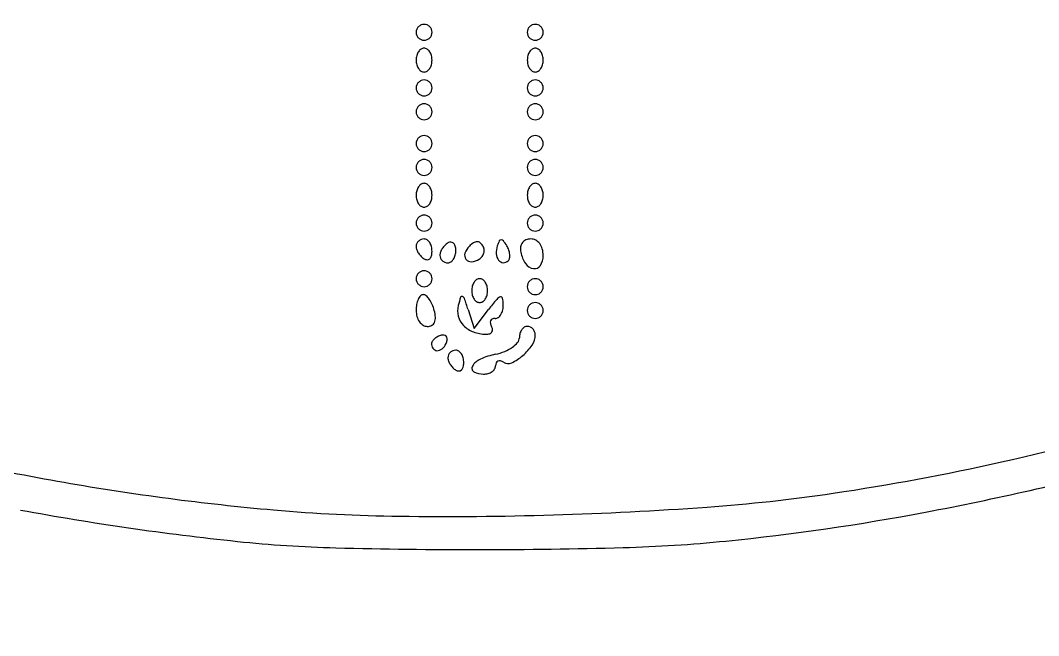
# Model space of a CAD drawing. Header units: metres. Extents: x -22 to 82, y -7 to 32.
# Drawn here: x 10.1948 to 10.4659, y 27.2365 to 27.4002 of the extents above; entities that cross this region are included whole.
import ezdxf

# ---------------------------------------------------------------- set-up
doc = ezdxf.new("R2010")
doc.units = ezdxf.units.M
doc.header["$LTSCALE"] = 2
doc.header["$MEASUREMENT"] = 0
doc.layers.add('ZSILUETAEDIFICIO', color=253, linetype='CONTINUOUS')
doc.layers.add('ZVEREDA', color=253, linetype='CONTINUOUS')

msp = doc.modelspace()

# ---------------------------------------------------------------- hatches: boundary and pattern name
at = {"layer": 'ZVEREDA'}
h = msp.add_hatch(dxfattribs=at)
h.set_pattern_fill('AR-SAND', color=256, scale=0.08)
h.set_pattern_definition([(37.50000000000001, (100.3217642182751, 117.4581959786875), (-0.0050394686487687, 0.1541459015210527), [0, -0.1216, 0, -0.136, 0, -0.13]), (7.499999999999999, (100.3217642182751, 117.4581959786875), (0.1415821364214182, 0.2257716852183792), [0, -0.0656, 0, -0.1096, 0, -0.042]), (327.5, (100.2233642182753, 117.4581959786875), (0.2491313489401196, 0.0004527242829572), [0, -0.04, 0, -0.144, 0, -0.188]), (317.5, (100.2233642182753, 117.4581959786875), (0.2404901283657835, 0.0702140451947399), [0, -0.02, 0, -0.0944, 0, -0.108])])
h.paths.add_polyline_path([(31.4583351261974, 30.10001185127862), (-5.580466054143699, 30.14202237673669), (-5.496152509190097, 24.7095630808688), (0.5053741138006274, 24.71459050236479), (0.5053741138006274, 23.02514520136083), (2.905374113800207, 23.02514520136083), (2.905811148500817, 24.71459050236479), (7.70575982083821, 24.71459050236479), (7.70575982083821, 23.02524487001511), (10.1053227861378, 23.02524487001511), (10.1057598208379, 24.71459050236479), (12.50561829493628, 24.71459050236479), (14.90575982083172, 24.71459050236479), (14.90575982083172, 23.02514520136083), (17.30547676903481, 23.02514520136083), (17.30591380373539, 24.71459050236479), (22.10547676902863, 24.63459050236452), (22.10547676902863, 23.02461800278962), (24.5050398048495, 23.02461800278962), (24.5050398048495, 24.63406330379348), (31.4583221007949, 24.61459050236454), (29.30561829493013, 24.61459050236454), (29.30561829493013, 20.61092766967829), (30.50572014345363, 20.61326742045304), (30.50572014345363, 24.61459050236454), (31.4583221007949, 24.61459050236454)])
h.paths.add_polyline_path([(3.274978631708791, 29.84745587849517), (21.85115500656482, 29.84745587849517), (21.85115500656482, 26.26298918530352), (3.274978631708791, 26.26298918530352)], flags=16)
edge = h.paths.add_edge_path(flags=0)
edge.add_line((4.190763625501631, 28.45334721717251), (4.191796270515823, 28.45334721717251))
edge.add_arc((4.030850849770815, 28.47872758158093), 0.1629343160792154, 351.0385129392877, 357.3660182868147)
edge.add_arc((4.112611057247875, 28.47496619707363), 0.0810876329450389, 344.53720768220717, 357.3660765305271, ccw=False)
edge = h.paths.add_edge_path(flags=0)
edge.add_arc((4.129473601766023, 28.48361260777853), 0.0424070857397566, 8.446156974039805, 17.04280200703507)
edge.add_arc((4.048520085864993, 28.46875624364435), 0.1245244297232045, 3.3254775150875844, 12.657113459455672, ccw=False)
edge.add_arc((4.009668740244905, 28.46649875537224), 0.1634413066505545, 3.325477516473139, 5.867953198212037)
edge.add_arc((4.024461425057098, 28.46801930679646), 0.148570677863494, 5.867861931155238, 8.446156969658695)
edge = h.paths.add_edge_path(flags=0)
edge.add_arc((4.187625943115307, 27.71049756740979), 0.005506773619038, 0, 44.649192788606285, ccw=False)
edge.add_line((4.193132716734738, 27.71049756740979), (4.193170576032799, 27.71059180186387))
edge.add_arc((4.083131412969806, 27.72142825678299), 0.110571452748189, 354.3757511834748, 357.7808422671732)
edge.add_arc((4.083495542828814, 27.72707965905653), 0.1105714527485412, 354.8460124112327, 363.6003750095574)
edge.add_arc((4.265141154600997, 27.71569919341579), 0.0736096129205384, 165.585485692761, 181.0365879312016)
edge = h.paths.add_edge_path(flags=0)
edge.add_ellipse((4.155844521799992, 27.55226263330349), major_axis=(-0.004886144824328529, 0.5517489951021792), ratio=0.0764573230342362, start_angle=264.41174822548277, end_angle=281.9145976805995, ccw=False)
edge.add_arc((-177.0033036909715, 27.24610176780652), 181.2017851309283, -3.410605131648481e-12, 0.07993633669821065, ccw=False)
edge.add_line((4.198481439956822, 27.24610176779618), (4.210484766247419, 27.6590139235833))
edge.add_ellipse((4.18687514976483, 27.77778923014426), major_axis=(0.01575538398604225, -0.1077800230216994), ratio=0.5161088083865675, start_angle=337.05526251174393, end_angle=345.80434126128097, ccw=False)
edge = h.paths.add_edge_path(flags=0)
edge.add_arc((387.0379938681306, 26.57348742740584), 383.1770730560518, 179.7962796488156, 179.8227156500893, ccw=False)
edge.add_arc((63.47661150482531, 27.72394417231078), 59.61364541384286, 179.6242268241421, 179.7962796450261, ccw=False)
edge.add_arc((107.9126775625507, 27.43250698258277), 104.0506671673548, 179.4892207827528, 179.6242268252662, ccw=False)
edge.add_arc((4.908773407262004, 28.32581589378475), 1.043191389333353, 173.5744382351789, 178.1175676432889, ccw=False)
edge.add_arc((3.941956756071903, 28.43638332363668), 0.0700943375474026, 136.9440126095541, 174.9430767679891, ccw=False)
edge.add_arc((3.939591411760631, 28.44492007257332), 0.0627084935053294, 98.57263522089539, 141.1716653543758, ccw=False)
edge.add_arc((3.971787529488921, 28.27408536092594), 0.2365196678389941, 91.78341864015289, 100.1162303726033, ccw=False)
edge.add_arc((4.161354391850892, 22.18584956753244), 6.327705978506592, 91.01273401402932, 91.78341864030182, ccw=False)
edge.add_line((4.049514576590127, 28.51256710557305), (4.169165289891879, 28.51468221717266))
edge.add_line((4.169165289891879, 28.51468221717232), (4.179750299263304, 28.53043944484654))
edge.add_arc((4.190827730734469, 28.52494372944767), 0.0123657743692955, 51.76101418273163, 153.6131534045893, ccw=False)
edge.add_line((4.198481439891822, 28.53465625290397), (4.198481439891822, 28.53636044799151))
edge.add_arc((4.193339192636984, 28.51586697619842), 0.0211287740527576, 75.9140893002533, 183.0668013861589)
edge.add_line((4.172240678425823, 28.51473658199643), (4.049514576590127, 28.51256710557305))
edge.add_arc((4.161354391844498, 22.18584956753244), 6.327705978506354, 91.01273401397248, 91.78341864024476)
edge.add_arc((3.971787529489319, 28.27408536092594), 0.2365196678390667, 91.78341864027549, 100.1162378328985)
edge.add_arc((3.941258338745911, 28.44519436956017), 0.0627084935053418, 100.1162378329312, 120.5228893311077)
edge.add_arc((3.942263761789718, 28.43729516592452), 0.0700943375474093, 117.9506432260986, 158.4595108276586)
edge.add_arc((4.001405707587139, 28.41591235581501), 0.1329691207264811, 159.2459526752788, 175.8968395766796)
edge.add_arc((4.909294928725814, 28.35078371074917), 1.04319138933335, 175.8968395763732, 179.4892207827571)
edge.add_arc((107.9126775622392, 27.43250698108915), 104.0506671670563, 179.4892207819287, 179.6242268244366)
edge.add_arc((63.47661150489225, 27.72394417644966), 59.6136454138861, 179.6242268281098, 179.7962796489794)
edge.add_arc((387.0379938451551, 26.57348740949783), 383.1770730331307, 179.7962796461218, 179.8227156473993)
edge.add_line((3.862755088178147, 27.75911035599103), (3.884622839891307, 27.72070371717251))
edge.add_arc((3.929255688633731, 27.74845655913333), 0.0525576961415898, 211.8734753522308, 222.0820973833024)
edge.add_arc((3.940104661909288, 27.75825274944765), 0.0671749997825091, 222.0818102784924, 230.2563674642507)
edge.add_arc((3.958449832274908, 27.78343227505326), 0.0982851158739191, 231.4181484407944, 254.9741783521728)
edge.add_arc((3.959368323424485, 27.7758030788865), 0.0911999037654329, 253.1739702547738, 268.217256623099)
edge.add_arc((3.968627737210397, 41.24924821526616), 13.56460629090511, 269.9489048779313, 270.3532500274084)
edge.add_arc((4.049525169780992, 16.95504494612499), 10.72985513343538, 89.5075836061958, 89.98540653837108, ccw=False)
edge.add_arc((4.130247462298712, 27.54011210430104), 0.1448483138350315, 64.17034698782749, 85.44946313993978, ccw=False)
edge.add_arc((4.191746138397974, 27.66642980881176), 0.0043674083606586, 1.4282544963651844, 68.34992075025048, ccw=False)
edge.add_arc((4.197384248272812, 27.67701561994579), 0.0105538936861254, 212.0429010611537, 263.0773218994982, ccw=False)
edge.add_arc((4.200612712082403, 27.70999352945552), 0.0404527841329601, 231.8085000024286, 252.4850053579366, ccw=False)
edge.add_arc((4.161788889977004, 27.66257060467501), 0.0208577567284913, 48.53142696656482, 82.63062587060486)
edge.add_arc((4.11933816690663, 27.13308106570912), 0.5520225538390414, 85.31102351279071, 89.99478211468639)
edge.add_arc((4.118411279294634, 16.9552485283175), 10.72985513343608, 89.99478211606726, 90.35325002811415)
edge.add_arc((4.073781246147718, 41.2494889468843), 13.56460629090747, 269.50474175352076, 269.9090879921701, ccw=False)
edge.add_arc((3.956613111675125, 27.77658927219733), 0.0911999037654514, 239.2648217281377, 269.94890487625094, ccw=False)
edge.add_arc((3.940104661909288, 27.75825274944765), 0.0671749997825307, 215.766892496466, 243.3781184107606, ccw=False)
edge.add_line((3.885598753388649, 27.71898970661965), (3.862755088177721, 27.75911035598011))
edge = h.paths.add_edge_path(flags=0)
edge.add_arc((3.982208672812931, 27.77710128656037), 0.0039699795081061, 57.093542815945284, 128.0095147918335, ccw=False)
edge.add_arc((3.983777369758798, 27.77691396217733), 0.0035691351575788, -36.39606693346491, 80.51639118771561, ccw=False)
edge.add_arc((3.985008823383225, 27.77555727172944), 0.0018093348073117, 293.7971605359992, 335.12409378026587, ccw=False)
edge.add_arc((3.984854518882713, 27.77590723729099), 0.002191808038586, 257.1681723130867, 293.7964911424778, ccw=False)
edge.add_arc((3.98554989726631, 27.77896024180501), 0.0053230039216045, 238.282669802615, 257.1684968903267, ccw=False)
edge.add_arc((3.980302814458611, 27.77683864407101), 0.0034331700992157, 99.02971341141892, 315.4979837284754, ccw=False)
edge = h.paths.add_edge_path(flags=0)
edge.add_arc((4.003867887505493, 27.77651366478631), 0.0041965817445002, 179.5419055987072, 270.4580944011244)
edge.add_arc((4.003949051078308, 27.77651352882827), 0.0041965817444636, 269.3499522369119, 383.1232100615633)
edge.add_arc((4.003864094692489, 27.77672872215237), 0.0041965817444639, 19.96411019100292, 182.4788541983977)
edge = h.paths.add_edge_path(flags=0)
edge.add_arc((3.979353550216473, 28.42993420992462), 0.0009651872828333, 125.0907544769644, 237.6009057839097)
edge.add_arc((3.995965221876986, 28.40704187017155), 0.0279429480104366, 127.8062335931203, 268.779035296377)
edge.add_line((3.995369806797299, 28.37910526650563), (4.002718144077988, 28.38645734180113))
edge.add_arc((4.10007393273122, 28.38764962442366), 0.0973630891154655, 166.3647067637932, 180.7016464897838, ccw=False)
edge.add_arc((3.991574634341134, 28.42003595056144), 0.0167827455633406, 325.7976337708378, 488.477492724186)
edge.add_arc((3.995342312636922, 28.45231582363164), 0.0238394652163404, 233.4109544616884, 272.5958997522416)
edge.add_arc((3.987035091752404, 28.42505208948006), 0.0100004255996245, 20.17316381762081, 145.4473270086913)

# ---------------------------------------------------------------- linework, layer by layer
at = {"layer": 'ZSILUETAEDIFICIO'}
for p, q in [((10.31399955410942, 27.32325159125412), (10.31559817910943, 27.31822411625404)), ((10.31559817910943, 27.31822411625404), (10.31946420410961, 27.32325159125412))]:
    msp.add_line(p, q, dxfattribs=at)
for centre, radius, start, end in [((10.30225756998172, 27.39701654309903), 0.0020982908723822, 157.3753071537919, 179.9993677297945), ((10.30225756998172, 27.39701658940919), 0.0020982908723577, 180.0006322702055, 202.6246928462081), ((10.30228622961772, 27.39700465718499), 0.002129317422616, 135.0007884557555, 157.3767585279062), ((10.30228618817841, 27.39700461574563), 0.0021293174226753, 112.6232414641004, 134.9992115355853), ((10.302274302265, 27.39703327538115), 0.0020982908731622, 90.0006322764197, 112.6246928505159), ((10.30227425595439, 27.39703327538228), 0.0020982908719275, 67.37530714900383, 89.9993677235803), ((10.30226237004064, 27.39700461574563), 0.0021293174227384, 45.0007884644147, 67.37675853589961), ((10.30226232860082, 27.39700465718499), 0.0021293174229968, 22.62324146737595, 44.9992115355853), ((10.30229098823722, 27.39701654309903), 0.0020982908723577, 0.0006322702055423879, 22.62469284620816), ((10.30229098823722, 27.39701658940919), 0.0020982908723822, 337.3753071537919, 359.9993677297945), ((10.3318675699818, 27.39701654309903), 0.0020982908723822, 157.3753071537919, 179.9993677297945), ((10.3318675699818, 27.39701658940919), 0.0020982908723577, 180.0006322702055, 202.6246928462081), ((10.33189622961822, 27.39700465718499), 0.0021293174230358, 135.0007884644147, 157.3767585326241), ((10.33189618817849, 27.39700461574563), 0.0021293174226753, 112.6232414641004, 134.9992115355853), ((10.33188430226463, 27.39703327538228), 0.0020982908719379, 90.0006322764197, 112.6246928509962), ((10.33188425595398, 27.39703327538115), 0.0020982908730643, 67.3753071494841, 89.9993677235803), ((10.33187237004063, 27.39700461574563), 0.0021293174227384, 45.0007884644147, 67.37675853589961), ((10.33187232860129, 27.39700465718499), 0.0021293174226753, 22.6232414720938, 44.99921154424447), ((10.33190098823729, 27.39701654309903), 0.0020982908723577, 0.0006322702055423879, 22.62469284620816), ((10.33190098823729, 27.39701658940919), 0.0020982908723822, 337.3753071537919, 359.9993677297945), ((10.30228622961772, 27.39702847532328), 0.0021293174226753, 202.6232414720938, 224.9992115442445), ((10.30228618817841, 27.39702851676253), 0.0021293174227384, 225.0007884644147, 247.3767585358996), ((10.302274302265, 27.39699985712701), 0.0020982908730643, 247.3753071494841, 269.9993677235803), ((10.30227425595439, 27.39699985712582), 0.0020982908719379, 270.0006322764197, 292.6246928509962), ((10.30226237004064, 27.39702851676253), 0.0021293174226753, 292.6232414641004, 314.9992115355853), ((10.30226232860082, 27.39702847532328), 0.0021293174230358, 315.0007884644147, 337.3767585326241), ((10.33189622961822, 27.39702847532328), 0.0021293174229968, 202.6232414673759, 224.9992115355853), ((10.33189618817849, 27.39702851676253), 0.0021293174227384, 225.0007884644147, 247.3767585358996), ((10.33188430226463, 27.39699985712582), 0.0020982908719275, 247.3753071490038, 269.9993677235803), ((10.33188425595398, 27.39699985712701), 0.0020982908731622, 270.0006322764197, 292.6246928505159), ((10.33187237004063, 27.39702851676253), 0.0021293174226753, 292.6232414641004, 314.9992115355853), ((10.33187232860129, 27.39702847532328), 0.002129317422616, 315.0007884557555, 337.3767585279062), ((10.30364487850713, 27.38994510876648), 0.0034424800038306, 146.3101694326232, 165.1579817312692), ((10.30284510367372, 27.39047829282282), 0.0024812698175178, 123.7188989490544, 146.3102772525028), ((10.30227427275463, 27.39133357134693), 0.001452994907125, 89.99974940031663, 123.7181324603626), ((10.30227428546439, 27.39133357134767), 0.001452994906472, 56.28186752470094, 90.00025058175747), ((10.30170345454533, 27.39047829282282), 0.002481269817506, 33.68972274749721, 56.28110105094554), ((10.30090367971181, 27.38994510876648), 0.0034424800037987, 14.84201826873084, 33.68983056737586), ((10.33325487850723, 27.38994510876648), 0.0034424800038306, 146.3101694326232, 165.1579817312692), ((10.33245510367371, 27.39047829282282), 0.0024812698175178, 123.7188989490544, 146.3102772525028), ((10.33188427275471, 27.39133357134767), 0.0014529949065576, 89.99974941824253, 123.7181324752991), ((10.33188428546441, 27.39133357134693), 0.0014529949071541, 56.28186753963742, 90.0002505996834), ((10.33131345454532, 27.39047829282282), 0.002481269817506, 33.68972274749721, 56.28110105094554), ((10.33051367971191, 27.38994510876648), 0.0034424800037987, 14.84201826873084, 33.68983056737586), ((10.30489398361649, 27.38961407917128), 0.0047347045069904, 165.1577289176963, 180.0001563128671), ((10.30489398361649, 27.38961405333703), 0.0047347045070216, 179.9998436871329, 194.8422710823037), ((10.29965457460301, 27.38961407917128), 0.004734704506582, 359.9998436871329, 14.84227108370867), ((10.29965457460301, 27.38961405333703), 0.0047347045065356, 345.1577289162811, 0.0001563128671501466), ((10.334503983616, 27.38961407917128), 0.0047347045065356, 165.1577289162811, 180.0001563128671), ((10.334503983616, 27.38961405333703), 0.004734704506582, 179.9998436871329, 194.8422710837189), ((10.32926457460263, 27.38961407917128), 0.0047347045070216, 359.9998436871329, 14.84227108230368), ((10.32926457460263, 27.38961405333703), 0.0047347045069904, 345.1577289176963, 0.0001563128671501466), ((10.30364487850761, 27.38928302374177), 0.0034424800041771, 194.8420182631381, 213.6898305631836), ((10.30284510367284, 27.38874983968537), 0.002481269816812, 213.6897227591461, 236.2811010655135), ((10.30227427275463, 27.38789456116143), 0.0014529949073815, 236.2818675396374, 270.0002505996833), ((10.30227428546439, 27.38789456116075), 0.0014529949065576, 269.9997494182425, 303.7181324752991), ((10.30170345454621, 27.38874983968537), 0.002481269816761, 303.7188989344865, 326.3102772408538), ((10.30090367971141, 27.38928302374177), 0.0034424800042119, 326.3101694368164, 345.1579817368619), ((10.3332548785076, 27.38928302374177), 0.0034424800041771, 194.8420182631381, 213.6898305631836), ((10.33245510367283, 27.38874983968537), 0.002481269816812, 213.6897227591461, 236.2811010655135), ((10.33188427275471, 27.38789456116075), 0.0014529949066994, 236.2818675247009, 270.0002505817574), ((10.33188428546441, 27.38789456116143), 0.001452994907125, 269.9997494003166, 303.7181324603626), ((10.33131345454632, 27.38874983968537), 0.002481269816761, 303.7188989344865, 326.3102772408538), ((10.33051367971143, 27.38928302374177), 0.0034424800042119, 326.3101694368164, 345.1579817368619), ((10.30228622961772, 27.38219965718497), 0.002129317422616, 135.0007884557555, 157.3767585279062), ((10.30228618817841, 27.38219961574566), 0.0021293174226753, 112.6232414641004, 134.9992115355853), ((10.302274302265, 27.38222827538112), 0.0020982908731622, 90.0006322764197, 112.6246928505159), ((10.30227425595439, 27.38222827538232), 0.0020982908719275, 67.37530714900383, 89.9993677235803), ((10.30226237004064, 27.38219961574566), 0.0021293174227384, 45.0007884644147, 67.37675853589961), ((10.30226232860082, 27.38219965718497), 0.0021293174229968, 22.62324146737595, 44.9992115355853), ((10.33189622961822, 27.38219965718497), 0.0021293174230358, 135.0007884644147, 157.3767585326241), ((10.33189618817849, 27.38219961574566), 0.0021293174226753, 112.6232414641004, 134.9992115355853), ((10.33188430226463, 27.38222827538232), 0.0020982908719379, 90.0006322764197, 112.6246928509962), ((10.33188425595398, 27.38222827538112), 0.0020982908730643, 67.3753071494841, 89.9993677235803), ((10.33187237004063, 27.38219961574566), 0.0021293174227384, 45.0007884644147, 67.37675853589961), ((10.33187232860129, 27.38219965718497), 0.0021293174226753, 22.6232414720938, 44.99921154424447), ((10.30225756998172, 27.38221154309878), 0.0020982908723822, 157.3753071480579, 179.9993677235803), ((10.30225756998132, 27.38221158940934), 0.0020982908719379, 180.0006322764197, 202.6246928509859), ((10.30228622961823, 27.38222347532349), 0.0021293174231576, 202.6232414673759, 224.9992115399241), ((10.3022861881779, 27.38222351676251), 0.0021293174223536, 225.0007884730647, 247.3767585448462), ((10.30226237004101, 27.38222351676251), 0.0021293174223537, 292.6232414551537, 314.9992115269354), ((10.30226232860039, 27.38222347532349), 0.0021293174234555, 315.000788468735, 337.3767585373201), ((10.30229098823722, 27.38221154309878), 0.0020982908724451, 0.0006322764196846798, 22.62469285194217), ((10.30229098823773, 27.38221158940934), 0.0020982908719275, 337.3753071490141, 359.9993677235803), ((10.3318675699818, 27.38221154309878), 0.0020982908723822, 157.3753071480579, 179.9993677235803), ((10.33186756998131, 27.38221158940934), 0.0020982908719379, 180.0006322764197, 202.6246928509859), ((10.33189622961874, 27.38222347532349), 0.0021293174234791, 202.6232414626799, 224.9992115312649), ((10.33189618817798, 27.38222351676251), 0.0021293174223536, 225.0007884730647, 247.3767585448462), ((10.33187237004111, 27.38222351676251), 0.0021293174223537, 292.6232414551537, 314.9992115269354), ((10.33187232860092, 27.38222347532349), 0.0021293174230358, 315.0007884600759, 337.3767585326241), ((10.33190098823729, 27.38221154309878), 0.0020982908724451, 0.0006322764196846798, 22.62469285194217), ((10.33190098823772, 27.38221158940934), 0.0020982908719275, 337.3753071490141, 359.9993677235803), ((10.30228618817841, 27.37585461574554), 0.0021293174226753, 112.6232414641004, 134.9992115355853), ((10.3022743022654, 27.38219485712727), 0.0020982908732917, 247.3753071380249, 269.999367711152), ((10.302274302265, 27.37588327538117), 0.0020982908731622, 90.0006322764197, 112.6246928505159), ((10.30227425595399, 27.38219485712602), 0.0020982908721129, 270.000632288848, 292.6246928624541), ((10.30227425595439, 27.37588327538231), 0.0020982908719275, 67.37530714900383, 89.9993677235803), ((10.30226237004064, 27.37585461574554), 0.0021293174227384, 45.0007884644147, 67.37675853589961), ((10.33189618817849, 27.37585461574554), 0.0021293174226753, 112.6232414641004, 134.9992115355853), ((10.33188430226502, 27.38219485712602), 0.0020982908721548, 247.3753071375459, 269.999367711152), ((10.33188430226463, 27.37588327538231), 0.0020982908719379, 90.0006322764197, 112.6246928509962), ((10.33188425595364, 27.38219485712727), 0.0020982908733372, 270.000632288848, 292.6246928619751), ((10.33188425595398, 27.37588327538117), 0.0020982908730643, 67.3753071494841, 89.9993677235803), ((10.33187237004063, 27.37585461574554), 0.0021293174227384, 45.0007884644147, 67.37675853589961), ((10.30225756998172, 27.37586654309899), 0.0020982908723822, 157.3753071537919, 179.9993677297945), ((10.30225756998132, 27.37586658940933), 0.0020982908719379, 180.0006322764197, 202.6246928509859), ((10.30228622961772, 27.37585465718496), 0.002129317422616, 135.0007884557555, 157.3767585279062), ((10.30228622961823, 27.37587847532319), 0.0021293174229968, 202.6232414617345, 224.9992115355853), ((10.30226232860082, 27.37585465718496), 0.0021293174229968, 22.62324146737595, 44.9992115355853), ((10.30226232860039, 27.37587847532319), 0.0021293174233681, 315.0007884730646, 337.3767585429724), ((10.30229098823722, 27.37586654309899), 0.0020982908723577, 0.0006322702055423879, 22.62469284620816), ((10.30229098823773, 27.37586658940933), 0.0020982908719275, 337.3753071490141, 359.9993677235803), ((10.3318675699818, 27.37586654309899), 0.0020982908723822, 157.3753071537919, 179.9993677297945), ((10.33186756998131, 27.37586658940933), 0.0020982908719379, 180.0006322764197, 202.6246928509859), ((10.33189622961822, 27.37585465718496), 0.0021293174230358, 135.0007884644147, 157.3767585326241), ((10.33189622961874, 27.37587847532319), 0.0021293174233184, 202.6232414570275, 224.9992115269354), ((10.33187232860129, 27.37585465718496), 0.0021293174226753, 22.6232414720938, 44.99921154424447), ((10.33187232860092, 27.37587847532319), 0.0021293174229483, 315.0007884644147, 337.3767585382655), ((10.33190098823729, 27.37586654309899), 0.0020982908723577, 0.0006322702055423879, 22.62469284620816), ((10.33190098823772, 27.37586658940933), 0.0020982908719275, 337.3753071490141, 359.9993677235803), ((10.3022861881779, 27.37587851676278), 0.0021293174225635, 225.000788477385, 247.3767585472173), ((10.3022743022654, 27.37584985712692), 0.0020982908730643, 247.3753071356481, 269.999367711152), ((10.30227425595399, 27.37584985712584), 0.002098290871903, 270.000632288848, 292.6246928648309), ((10.30226237004101, 27.37587851676278), 0.0021293174225145, 292.6232414527827, 314.999211522615), ((10.33189618817798, 27.37587851676278), 0.0021293174225635, 225.000788477385, 247.3767585472173), ((10.33188430226502, 27.37584985712584), 0.0020982908719275, 247.3753071351691, 269.999367711152), ((10.33188425595364, 27.37584985712692), 0.0020982908731273, 270.000632288848, 292.6246928643519), ((10.33187237004111, 27.37587851676278), 0.0021293174225145, 292.6232414527827, 314.999211522615), ((10.30225756998172, 27.36740654309898), 0.0020982908723822, 157.3753071537919, 179.9993677297945), ((10.30225756998132, 27.36740658940937), 0.0020982908719379, 180.0006322764197, 202.6246928509859), ((10.30228622961772, 27.36739465718483), 0.002129317422616, 135.0007884557555, 157.3767585279062), ((10.30228618817841, 27.36739461574552), 0.0021293174226753, 112.6232414641004, 134.9992115355853), ((10.302274302265, 27.36742327538116), 0.0020982908731622, 90.0006322764197, 112.6246928505159), ((10.30227425595439, 27.36742327538229), 0.0020982908719275, 67.37530714900383, 89.9993677235803), ((10.30226237004064, 27.36739461574552), 0.0021293174227384, 45.0007884644147, 67.37675853589961), ((10.30226232860082, 27.36739465718483), 0.0021293174229968, 22.62324146737595, 44.9992115355853), ((10.30229098823722, 27.36740654309898), 0.0020982908723577, 0.0006322702055423879, 22.62469284620816), ((10.30229098823773, 27.36740658940937), 0.0020982908719275, 337.3753071490141, 359.9993677235803), ((10.3318675699818, 27.36740654309898), 0.0020982908723822, 157.3753071537919, 179.9993677297945), ((10.33186756998131, 27.36740658940937), 0.0020982908719379, 180.0006322764197, 202.6246928509859), ((10.33189622961822, 27.36739465718483), 0.0021293174230358, 135.0007884644147, 157.3767585326241), ((10.33189618817849, 27.36739461574552), 0.0021293174226753, 112.6232414641004, 134.9992115355853), ((10.33188430226463, 27.36742327538229), 0.0020982908719379, 90.0006322764197, 112.6246928509962), ((10.33188425595398, 27.36742327538116), 0.0020982908730643, 67.3753071494841, 89.9993677235803), ((10.33187237004063, 27.36739461574552), 0.0021293174227384, 45.0007884644147, 67.37675853589961), ((10.33187232860129, 27.36739465718483), 0.0021293174226753, 22.6232414720938, 44.99921154424447), ((10.33190098823729, 27.36740654309898), 0.0020982908723577, 0.0006322702055423879, 22.62469284620816), ((10.33190098823772, 27.36740658940937), 0.0020982908719275, 337.3753071490141, 359.9993677235803), ((10.30228622961823, 27.36741847532318), 0.0021293174229968, 202.6232414617345, 224.9992115355853), ((10.3022861881779, 27.36741851676277), 0.0021293174225635, 225.000788477385, 247.3767585472173), ((10.3022743022654, 27.36738985712697), 0.0020982908730643, 247.3753071356481, 269.999367711152), ((10.30227425595399, 27.36738985712583), 0.002098290871903, 270.000632288848, 292.6246928648309), ((10.30226237004101, 27.36741851676277), 0.0021293174225145, 292.6232414527827, 314.999211522615), ((10.30226232860039, 27.36741847532318), 0.0021293174233681, 315.0007884730646, 337.3767585429724), ((10.33189622961874, 27.36741847532318), 0.0021293174233184, 202.6232414570275, 224.9992115269354), ((10.33189618817798, 27.36741851676277), 0.0021293174225635, 225.000788477385, 247.3767585472173), ((10.33188430226502, 27.36738985712583), 0.0020982908719275, 247.3753071351691, 269.999367711152), ((10.33188425595364, 27.36738985712697), 0.0020982908731273, 270.000632288848, 292.6246928643519), ((10.33187237004111, 27.36741851676277), 0.0021293174225145, 292.6232414527827, 314.999211522615), ((10.33187232860092, 27.36741847532318), 0.0021293174229483, 315.0007884644147, 337.3767585382655), ((10.30225756998172, 27.3610615430988), 0.0020982908723822, 157.3753071480579, 179.9993677235803), ((10.30228622961772, 27.36104965718488), 0.002129317422616, 135.0007884557555, 157.3767585279062), ((10.30228618817841, 27.36104961574551), 0.0021293174226753, 112.6232414641004, 134.9992115355853), ((10.302274302265, 27.36107827538103), 0.0020982908731622, 90.0006322764197, 112.6246928505159), ((10.30227425595439, 27.36107827538228), 0.0020982908719275, 67.37530714900383, 89.9993677235803), ((10.30226237004064, 27.36104961574551), 0.0021293174227384, 45.0007884644147, 67.37675853589961), ((10.30226232860082, 27.36104965718488), 0.0021293174229968, 22.62324146737595, 44.9992115355853), ((10.30229098823722, 27.3610615430988), 0.0020982908724451, 0.0006322764196846798, 22.62469285194217), ((10.3318675699818, 27.3610615430988), 0.0020982908723822, 157.3753071480579, 179.9993677235803), ((10.33189622961822, 27.36104965718488), 0.0021293174230358, 135.0007884644147, 157.3767585326241), ((10.33189618817849, 27.36104961574551), 0.0021293174226753, 112.6232414641004, 134.9992115355853), ((10.33188430226463, 27.36107827538228), 0.0020982908719379, 90.0006322764197, 112.6246928509962), ((10.33188425595398, 27.36107827538103), 0.0020982908730643, 67.3753071494841, 89.9993677235803), ((10.33187237004063, 27.36104961574551), 0.0021293174227384, 45.0007884644147, 67.37675853589961), ((10.33187232860129, 27.36104965718488), 0.0021293174226753, 22.6232414720938, 44.99921154424447), ((10.33190098823729, 27.3610615430988), 0.0020982908724451, 0.0006322764196846798, 22.62469285194217), ((10.30225756998132, 27.36106158940936), 0.0020982908719379, 180.0006322764197, 202.6246928509859), ((10.30228622961772, 27.36107347532334), 0.0021293174226753, 202.6232414720938, 224.9992115442445), ((10.30228618817841, 27.36107351676281), 0.0021293174227384, 225.0007884644147, 247.3767585358996), ((10.3022743022654, 27.36104485712713), 0.0020982908732917, 247.3753071380249, 269.999367711152), ((10.30227425595399, 27.36104485712605), 0.0020982908721129, 270.000632288848, 292.6246928624541), ((10.30226237004064, 27.36107351676281), 0.0021293174226753, 292.6232414641004, 314.9992115355853), ((10.30226232860082, 27.36107347532334), 0.0021293174230358, 315.0007884644147, 337.3767585326241), ((10.30229098823773, 27.36106158940936), 0.0020982908719275, 337.3753071490141, 359.9993677235803), ((10.33186756998131, 27.36106158940936), 0.0020982908719379, 180.0006322764197, 202.6246928509859), ((10.33189622961822, 27.36107347532334), 0.0021293174229968, 202.6232414673759, 224.9992115355853), ((10.33189618817849, 27.36107351676281), 0.0021293174227384, 225.0007884644147, 247.3767585358996), ((10.33188430226502, 27.36104485712605), 0.0020982908721548, 247.3753071375459, 269.999367711152), ((10.33188425595364, 27.36104485712713), 0.0020982908733372, 270.000632288848, 292.6246928619751), ((10.33187237004063, 27.36107351676281), 0.0021293174226753, 292.6232414641004, 314.9992115355853), ((10.33187232860129, 27.36107347532334), 0.002129317422616, 315.0007884557555, 337.3767585279062), ((10.33190098823772, 27.36106158940936), 0.0020982908719275, 337.3753071490141, 359.9993677235803), ((10.30284510367284, 27.35452329282299), 0.002481269816761, 123.7188989344865, 146.3102772408539), ((10.30227427275463, 27.35537857134682), 0.001452994907125, 89.99974940031663, 123.7181324603626), ((10.30227428546439, 27.3553785713475), 0.001452994906472, 56.28186752470094, 90.00025058175747), ((10.30170345454621, 27.35452329282299), 0.002481269816812, 33.68972275914614, 56.2811010655135), ((10.33245510367283, 27.35452329282299), 0.002481269816761, 123.7188989344865, 146.3102772408539), ((10.33188427275471, 27.3553785713475), 0.0014529949065576, 89.99974941824253, 123.7181324752991), ((10.33188428546441, 27.35537857134682), 0.0014529949071541, 56.28186753963742, 90.0002505996834), ((10.33131345454632, 27.35452329282299), 0.002481269816812, 33.68972275914614, 56.2811010655135), ((10.30489398361649, 27.35365907917145), 0.0047347045069904, 165.1577289203511, 180.000156315616), ((10.30489398361649, 27.3536590533368), 0.0047347045069633, 179.999843684384, 194.8422710796489), ((10.30364487850761, 27.35399010876637), 0.0034424800042702, 146.3101694336684, 165.1579817332098), ((10.30090367971141, 27.35399010876637), 0.0034424800043032, 14.84201826679024, 33.68983056633075), ((10.29965457460301, 27.35365907917145), 0.0047347045065238, 359.999843684384, 14.84227108105393), ((10.29965457460301, 27.3536590533368), 0.0047347045065356, 345.1577289189461, 0.0001563156159636134), ((10.334503983616, 27.35365907917145), 0.0047347045065356, 165.1577289189461, 180.000156315616), ((10.334503983616, 27.3536590533368), 0.0047347045065238, 179.999843684384, 194.8422710810539), ((10.3332548785076, 27.35399010876637), 0.0034424800042702, 146.3101694336684, 165.1579817332098), ((10.33051367971143, 27.35399010876637), 0.0034424800043032, 14.84201826679024, 33.68983056633075), ((10.32926457460263, 27.35365907917145), 0.0047347045069633, 359.999843684384, 14.84227107964893), ((10.32926457460263, 27.3536590533368), 0.0047347045069904, 345.1577289203511, 0.0001563156159636134), ((10.30364487850761, 27.35332802374182), 0.0034424800043032, 194.8420182667902, 213.6898305663316), ((10.30284510367284, 27.35279483968526), 0.002481269816812, 213.6897227591461, 236.2811010655135), ((10.30227427275463, 27.35193956116115), 0.0014529949071541, 236.281867534658, 270.0002505996833), ((10.30227428546439, 27.35193956116046), 0.0014529949063685, 269.9997494182425, 303.7181324802564), ((10.30170345454621, 27.35279483968526), 0.002481269816761, 303.7188989344865, 326.3102772408538), ((10.30090367971141, 27.35332802374182), 0.0034424800042702, 326.3101694336683, 345.1579817332097), ((10.3332548785076, 27.35332802374182), 0.0034424800043032, 194.8420182667902, 213.6898305663316), ((10.33245510367283, 27.35279483968526), 0.002481269816812, 213.6897227591461, 236.2811010655135), ((10.33188427275471, 27.35193956116046), 0.001452994906472, 236.2818675197436, 270.0002505817574), ((10.33188428546441, 27.35193956116115), 0.0014529949069359, 269.9997494003166, 303.718132465342), ((10.33131345454632, 27.35279483968526), 0.002481269816761, 303.7188989344865, 326.3102772408538), ((10.33051367971143, 27.35332802374182), 0.0034424800042702, 326.3101694336683, 345.1579817332097), ((10.30228618817841, 27.34624461574555), 0.0021293174226753, 112.6232414641004, 134.9992115355853), ((10.302274302265, 27.34627327538101), 0.0020982908731622, 90.0006322764197, 112.6246928505159), ((10.30227425595439, 27.34627327538232), 0.0020982908719275, 67.37530714900383, 89.9993677235803), ((10.30226237004064, 27.34624461574555), 0.0021293174227384, 45.0007884644147, 67.37675853589961), ((10.33189618817849, 27.34624461574555), 0.0021293174226753, 112.6232414641004, 134.9992115355853), ((10.33188430226463, 27.34627327538232), 0.0020982908719379, 90.0006322764197, 112.6246928509962), ((10.33188425595398, 27.34627327538101), 0.0020982908730643, 67.3753071494841, 89.9993677235803), ((10.33187237004063, 27.34624461574555), 0.0021293174227384, 45.0007884644147, 67.37675853589961), ((10.30225756998172, 27.34625654309895), 0.0020982908723822, 157.3753071537919, 179.9993677297945), ((10.30225756998132, 27.34625658940928), 0.0020982908719379, 180.0006322764197, 202.6246928509859), ((10.30228622961772, 27.34624465718485), 0.002129317422616, 135.0007884557555, 157.3767585279062), ((10.30228622961772, 27.34626847532337), 0.0021293174226753, 202.6232414720938, 224.9992115442445), ((10.30226232860082, 27.34624465718485), 0.0021293174229968, 22.62324146737595, 44.9992115355853), ((10.30226232860082, 27.34626847532337), 0.0021293174230358, 315.0007884644147, 337.3767585326241), ((10.30229098823722, 27.34625654309895), 0.0020982908723577, 0.0006322702055423879, 22.62469284620816), ((10.30229098823773, 27.34625658940928), 0.0020982908719275, 337.3753071490141, 359.9993677235803), ((10.3318675699818, 27.34625654309895), 0.0020982908723822, 157.3753071537919, 179.9993677297945), ((10.33186756998131, 27.34625658940928), 0.0020982908719379, 180.0006322764197, 202.6246928509859), ((10.33189622961822, 27.34624465718485), 0.0021293174230358, 135.0007884644147, 157.3767585326241), ((10.33189622961822, 27.34626847532337), 0.0021293174229968, 202.6232414673759, 224.9992115355853), ((10.33187232860129, 27.34624465718485), 0.0021293174226753, 22.6232414720938, 44.99921154424447), ((10.33187232860129, 27.34626847532337), 0.002129317422616, 315.0007884557555, 337.3767585279062), ((10.33190098823729, 27.34625654309895), 0.0020982908723577, 0.0006322702055423879, 22.62469284620816), ((10.33190098823772, 27.34625658940928), 0.0020982908719275, 337.3753071490141, 359.9993677235803), ((10.30228618817841, 27.34626851676262), 0.0021293174227384, 225.0007884644147, 247.3767585358996), ((10.3022743022654, 27.34623985712693), 0.0020982908730643, 247.3753071356481, 269.999367711152), ((10.30227425595399, 27.34623985712574), 0.002098290871903, 270.000632288848, 292.6246928648309), ((10.30226237004064, 27.34626851676262), 0.0021293174226753, 292.6232414641004, 314.9992115355853), ((10.33189618817849, 27.34626851676262), 0.0021293174227384, 225.0007884644147, 247.3767585358996), ((10.33188430226502, 27.34623985712574), 0.0020982908719275, 247.3753071351691, 269.999367711152), ((10.33188425595364, 27.34623985712693), 0.0020982908731273, 270.000632288848, 292.6246928643519), ((10.33187237004063, 27.34626851676262), 0.0021293174226753, 292.6232414641004, 314.9992115355853), ((10.30202084660573, 27.34003636721633), 0.00186156749639, 155.9256452965104, 179.9992601612457), ((10.30260986167312, 27.34003636183752), 0.0024505825638144, 179.9993122290359, 200.4889795530144), ((10.3021628678114, 27.33997296225402), 0.002017099519845, 133.2590256363973, 155.926888085241), ((10.3022375697189, 27.33989357454152), 0.0021261077025496, 111.2524087346272, 133.258983027496), ((10.30227428275953, 27.33979911961802), 0.002227446636353, 90.00009388250615, 111.2518563462306), ((10.30227426572563, 27.34061804684399), 0.0014085194102972, 55.06230589542719, 89.99945556033833), ((10.30161839820971, 27.33967915236462), 0.0025538076016652, 32.67718258178275, 55.06291384495471), ((10.30070684910584, 27.33909442801723), 0.0036367777446926, 14.25623243968118, 32.67761652191524), ((10.29926941467349, 27.33872928641182), 0.0051198644361743, 359.9994946448311, 14.25529225255612), ((10.3116707079455, 27.33654583374647), 0.0053998440598165, 135.6366025955366, 147.3221384329674), ((10.31086741492413, 27.33733151694332), 0.0042761992036278, 121.7175508310489, 135.63703570822), ((10.30942292392299, 27.33966875172547), 0.0015286146864328, 90.0260431105626, 121.7176733275044), ((10.3094226840665, 27.34019002872401), 0.0010073376326662, 46.74145389669984, 90.02587723856888), ((10.3089718603799, 27.33971092452117), 0.0016651999536039, 15.13117282117539, 46.74163590509664), ((10.30626465799992, 27.33897891817116), 0.0044696211099143, 359.9996549533788, 15.13076100089263), ((10.31784643945622, 27.33662246763043), 0.0049619514035355, 135.0000957193553, 160.8451938261407), ((10.31894011099189, 27.33552880027298), 0.0065086335675978, 122.7662489747893, 135.0000989811703), ((10.31642755233662, 27.33943258974301), 0.001866164049934, 91.76715083569968, 122.7664696941255), ((10.31641098560323, 27.33996920084866), 0.0013292972739606, 53.33912479738849, 91.76667687162481), ((10.31549082363682, 27.33873293352838), 0.0028704185966747, 31.71722485095709, 53.33929687750075), ((10.31592025357688, 27.33899831926601), 0.0023656021319585, 7.622138442286727, 31.7175128036711), ((10.32693654993523, 27.33847820043377), 0.0054573491491393, 161.5650457486984, 183.940788814878), ((10.33153538056942, 27.33694533166863), 0.0103049186277631, 153.7874342786771, 161.565442744257), ((10.32279983589592, 27.34124611084394), 0.00056805864876, 89.80652394892543, 153.7854763855318), ((10.3227992443037, 27.34106271663563), 0.0007514538095956, 37.30022297837961, 89.80863555830196), ((10.3102868423141, 27.33153091750114), 0.0164808974838084, 31.71748744880119, 37.29974237628504), ((10.31924235176513, 27.33706567219883), 0.005953093387823002, 19.73664811936323, 31.7179569451129), ((10.33222932982039, 27.33931540505597), 0.0042796635544043, 171.943590756182, 190.9760040258629), ((10.33042771309348, 27.33957038091881), 0.0024600934075894, 143.1372552571605, 171.9428094421015), ((10.3302516259462, 27.33970246531186), 0.0022399730579329, 112.6508690440343, 143.138347630545), ((10.3306717032381, 27.33869573947487), 0.0033308267793709, 89.9999850122444, 112.6503723017804), ((10.33067171217073, 27.33914299668879), 0.0028835695654947, 62.57484493177718, 90.00016017607047), ((10.33053735482392, 27.33888408823833), 0.003175263724295999, 37.06004718460922, 62.57472148387979), ((10.32976255913562, 27.33829896514777), 0.0041461794722761, 15.20061168884184, 37.0600313309666), ((10.30491116902593, 27.34089634248028), 0.0049073247636116, 200.489652849194, 212.6773391604829), ((10.3053257079448, 27.34116229876179), 0.0053998440594547, 212.6778615696444, 224.3633974078432), ((10.30452241492389, 27.34037661556664), 0.0042761992049179, 224.3629643092065, 238.2824491869551), ((10.30262686038014, 27.33799720798703), 0.0016651999535676, 313.2583640949034, 344.8688271788246), ((10.29991965799974, 27.33872921433527), 0.0044696211099009, 344.8692390231325, 0.0003450699405677731), ((10.3089548616729, 27.33767177066926), 0.0024505825637735, 159.5110204133886, 180.0006877390727), ((10.30836584660548, 27.33767176529187), 0.0018615674963757, 180.0007398387543, 204.0743547034896), ((10.31125616902659, 27.33681179002792), 0.0049073247640155, 147.3226608423919, 159.5103471526559), ((10.30705184910562, 27.33861370449097), 0.0036367777447609, 327.3223834780848, 345.7437675603188), ((10.30561441467373, 27.33897884609826), 0.005119864436182, 345.7447077264652, 0.0005053348198343007), ((10.31479706697542, 27.33768166407486), 0.001733860693336, 160.8448451242175, 217.3123950672467), ((10.31548105394151, 27.33908746457115), 0.0028379030602519, 301.7180971070263, 322.9505458796903), ((10.31558595920052, 27.33900833966715), 0.0027065034385062, 322.9493811526725, 344.9500514408298), ((10.31572186116341, 27.33897175949966), 0.0025657644931641, 344.9508781460204, 7.622371761468741), ((10.32478373979782, 27.3383298662655), 0.0032994347598977, 183.9402601588397, 216.5506968180771), ((10.32035179840821, 27.33746376200116), 0.004774387596761, 5.599465420424793, 19.73608787799796), ((10.3216409796043, 27.33759016866594), 0.0034790240179803, 349.0558067558961, 5.599244360455858), ((10.33609233622312, 27.34006456674751), 0.0082146428054835, 190.9756491054014, 214.0036222169296), ((10.32904066396233, 27.33762031615731), 0.0049586151471885, 327.9552411348261, 1.119210017747813e-06), ((10.3272647534429, 27.33762036162136), 0.0067345256667654, 359.9996140265165, 15.2000871010969), ((10.30307792392324, 27.33803938078273), 0.0015286146864341, 238.2823266724956, 269.9739568894374), ((10.30307768406672, 27.33751810378419), 0.0010073376324302, 269.9741227614311, 313.2585461033001), ((10.30850786781161, 27.33773517025526), 0.0020170995207028, 204.0731119389726, 226.7409743857398), ((10.30858256971919, 27.33781455796543), 0.0021261077017174, 226.7410169515085, 248.7475912428397), ((10.30861928275934, 27.33790901289018), 0.0022274466362008, 248.7481436537694, 269.9999061174938), ((10.30861926572581, 27.33709008566484), 0.0014085194108676, 270.0005444211625, 304.9376940886845), ((10.30796339820992, 27.33802898014233), 0.0025538076006749, 304.9370861696379, 327.3228174341629), ((10.31474532573722, 27.33764222477896), 0.0016688021524109, 217.3122491680446, 275.2001905560684), ((10.31446399219271, 27.34073317315017), 0.0047725273973926, 275.2004875584562, 301.7174148640539), ((10.3234152316665, 27.33731538924332), 0.0015959154231929, 216.5518752775776, 267.9539846390271), ((10.32342246594291, 27.33751694560726), 0.001797601569666, 267.9529112767397, 314.9996351895474), ((10.32375874924148, 27.33718066246377), 0.0013220252777499, 314.9994992029593, 349.0555408483972), ((10.3318514686882, 27.33720366452013), 0.003099008045076, 214.0034558317228, 261.6139772278243), ((10.33167022936891, 27.33597431060053), 0.0018563662017445, 261.6142994927919, 327.9555827703353), ((10.30225756998172, 27.33145154309864), 0.0020982908723822, 157.3753071480579, 179.9993677235803), ((10.30228622961772, 27.33143965718483), 0.002129317422616, 135.0007884557555, 157.3767585279062), ((10.30228618817841, 27.33143961574552), 0.0021293174226753, 112.6232414641004, 134.9992115355853), ((10.3022743022654, 27.33146827538127), 0.0020982908731273, 90.00063228884795, 112.6246928643519), ((10.30227425595399, 27.33146827538246), 0.0020982908719275, 67.37530713516908, 89.99936771115203), ((10.30226237004064, 27.33143961574552), 0.0021293174227384, 45.0007884644147, 67.37675853589961), ((10.30226232860082, 27.33143965718483), 0.0021293174229968, 22.62324146737595, 44.9992115355853), ((10.30229098823722, 27.33145154309864), 0.0020982908724451, 0.0006322764196846798, 22.62469285194217), ((10.30225756998132, 27.33145158940926), 0.0020982908719379, 180.0006322764197, 202.6246928509859), ((10.30228622961772, 27.33146347532335), 0.0021293174226753, 202.6232414720938, 224.9992115442445), ((10.30228618817841, 27.33146351676265), 0.0021293174227384, 225.0007884644147, 247.3767585358996), ((10.302274302265, 27.33143485712714), 0.0020982908730643, 247.3753071494841, 269.9993677235803), ((10.30227425595439, 27.33143485712594), 0.0020982908719379, 270.0006322764197, 292.6246928509962), ((10.30226237004064, 27.33146351676265), 0.0021293174226753, 292.6232414641004, 314.9992115355853), ((10.30226232860082, 27.33146347532335), 0.0021293174230358, 315.0007884644147, 337.3767585326241), ((10.30229098823773, 27.33145158940926), 0.0020982908719275, 337.3753071490141, 359.9993677235803), ((10.31969898361629, 27.32827907917147), 0.0047347045069904, 165.1577289203511, 180.000156315616), ((10.31844987850738, 27.32861010876496), 0.0034424800046196, 146.3101694105855, 165.1579817112552), ((10.31765010367297, 27.32914329282295), 0.002481269816761, 123.7188989344865, 146.3102772408539), ((10.31707927275491, 27.32999857134752), 0.0014529949065576, 89.99974941824253, 123.7181324752991), ((10.31707928546413, 27.32999857134752), 0.001452994906472, 56.28186752470094, 90.00025058175747), ((10.31650845454601, 27.32914329282295), 0.002481269816812, 33.68972275914614, 56.2811010655135), ((10.31570867971161, 27.32861010876496), 0.0034424800046816, 14.84201828874485, 33.68983058941453), ((10.31445957460281, 27.32827907917329), 0.0047347045064974, 359.9998436623675, 14.84227105837175), ((10.33186756998131, 27.32933654309898), 0.0020982908719275, 157.3753071490141, 179.9993677235803), ((10.3318675699818, 27.32933658940948), 0.0020982908724451, 180.0006322764197, 202.6246928519422), ((10.33189622961822, 27.32932465718483), 0.0021293174230358, 135.0007884644147, 157.3767585326241), ((10.33189618817849, 27.32932461574552), 0.0021293174226753, 112.6232414641004, 134.9992115355853), ((10.33188430226463, 27.32935327538212), 0.0020982908719379, 90.0006322764197, 112.6246928509962), ((10.33188425595398, 27.32935327538104), 0.0020982908730643, 67.3753071494841, 89.9993677235803), ((10.33187237004063, 27.32932461574552), 0.0021293174227384, 45.0007884644147, 67.37675853589961), ((10.33187232860129, 27.32932465718483), 0.0021293174226753, 22.6232414720938, 44.99921154424447), ((10.33190098823772, 27.32933654309898), 0.0020982908719379, 0.0006322764196846798, 22.62469285098589), ((10.33190098823729, 27.32933658940948), 0.0020982908723822, 337.3753071480579, 359.9993677235803), ((10.30384625478814, 27.32459292906452), 0.0034306206546184, 137.5929547593825, 156.1698532584916), ((10.30202760982982, 27.32625399324002), 0.0009675730140893, 90.00033873117671, 137.5930856932076), ((10.3020276207219, 27.32601318866648), 0.0012083775876595, 48.83069460808597, 90.00078768344207), ((10.29932358663311, 27.32292126541893), 0.0053159060071593, 35.11385955735223, 48.82919858505338), ((10.35007698162849, 27.31416318223802), 0.0400231014886573, 161.9892138946841, 165.3249677843498), ((10.31236040866341, 27.32642588899085), 0.0003631235116176, 68.29461569326683, 161.9890619593718), ((10.31216332897949, 27.32593073707864), 0.0008960548557546, 19.18792258474401, 68.29575016127839), ((10.20335809248013, 27.28806983910027), 0.1161003390007007, 17.63961400408574, 19.18634738404496), ((10.31969898361629, 27.32827905333676), 0.0047347045069633, 179.999843684384, 194.8422710796489), ((10.31844987850738, 27.32794802374326), 0.0034424800046816, 194.8420182887448, 213.6898305894136), ((10.31570867971161, 27.32794802374326), 0.0034424800046196, 326.3101694105854, 345.1579817112552), ((10.31445957460281, 27.32827905333494), 0.0047347045065357, 345.1577289416282, 0.0001563376325264516), ((10.32331434905589, 27.32451745812415), 0.0022164745201453, 108.7229099044828, 140.2530973600243), ((10.322746583385, 27.32619264223831), 0.0004476897186673, 12.15955327685389, 108.7228541275446), ((10.31474292346249, 27.32446813544334), 0.0086350272497078, 0.727781900353819, 12.15934241800345), ((10.33189622961822, 27.32934847532334), 0.0021293174229968, 202.6232414673759, 224.9992115355853), ((10.33189618817849, 27.32934851676265), 0.0021293174227384, 225.0007884644147, 247.3767585358996), ((10.33188430226502, 27.32931985712577), 0.0020982908719275, 247.3753071351691, 269.999367711152), ((10.33188425595364, 27.32931985712696), 0.0020982908731273, 270.000632288848, 292.6246928643519), ((10.33187237004063, 27.32934851676265), 0.0021293174226753, 292.6232414641004, 314.9992115355853), ((10.33187232860129, 27.32934847532334), 0.002129317422616, 315.0007884557555, 337.3767585279062), ((10.30979642504849, 27.32299152281496), 0.0096371459390936, 170.3257132664755, 179.9997417401682), ((10.30601073935642, 27.32363687991852), 0.0057968462177056, 156.169518888546, 170.3257760935944), ((10.2972923764394, 27.32149292902182), 0.0077990410646915, 23.56231480188675, 35.11412280171798), ((10.2943290184314, 27.32020039784277), 0.0110320160893717, 14.65547488745328, 23.5632305092016), ((10.31666020012813, 27.32291430254463), 0.0054794567410637, 165.3245052970602, 195.1998052676705), ((10.31765010367297, 27.32741483968528), 0.002481269816812, 213.6897227591461, 236.2811010655135), ((10.31707927275491, 27.32655956116065), 0.001452994906472, 236.2818675247009, 270.0002505817574), ((10.31707928546413, 27.32655956116065), 0.0014529949065576, 269.9997494182425, 303.7181324752991), ((10.31650845454601, 27.32741483968528), 0.002481269816761, 303.7188989344865, 326.3102772408538), ((10.39080513492013, 27.26839212066693), 0.0899949438691653, 140.2530898805368, 142.4405763121517), ((10.31729163611249, 27.32450054265826), 0.0060861085773339, 347.2971672958778, 0.7274878229574248), ((10.33186756998131, 27.32299154309896), 0.0020982908719275, 157.3753071490141, 179.9993677235803), ((10.33189622961822, 27.32297965718487), 0.0021293174230358, 135.0007884644147, 157.3767585326241), ((10.33189618817849, 27.32297961574551), 0.0021293174226753, 112.6232414641004, 134.9992115355853), ((10.33188430226502, 27.32300827538234), 0.002098290871903, 90.00063228884795, 112.6246928648309), ((10.33188425595364, 27.32300827538126), 0.0020982908730643, 67.37530713564935, 89.99936771115203), ((10.33187237004063, 27.32297961574551), 0.0021293174227384, 45.0007884644147, 67.37675853589961), ((10.33187232860129, 27.32297965718487), 0.0021293174226753, 22.6232414720938, 44.99921154424447), ((10.33190098823772, 27.32299154309896), 0.0020982908719379, 0.0006322764196846798, 22.62469285098589), ((10.30613654228659, 27.32299152519397), 0.0059772631772611, 179.9996064117691, 195.6928694273841), ((10.30471245341212, 27.32259142847602), 0.0044980382091541, 195.692935461564, 215.1142724248316), ((10.29564439853331, 27.32054452147429), 0.0096723669186369, 3.674710597038071, 14.65471584565773), ((10.30248543351422, 27.32098383886279), 0.0028172404156606, 336.1702448770698, 3.675531342546312), ((10.31685737892323, 27.32296786223066), 0.0056837803007898, 195.19968962828, 224.2666551323612), ((10.32118445010224, 27.31909199867533), 0.0017845675788566, 89.9998713427367, 114.8762558074879), ((10.32118443756764, 27.32228874622575), 0.0014121799716095, 270.0006711470652, 307.0378785147989), ((10.32036016521099, 27.32338121369099), 0.0027807230206972, 307.0363350359146, 329.3546443154751), ((10.31919498759751, 27.32407141365576), 0.0041349810662699, 329.3561904638891, 347.2984019305892), ((10.3318675699818, 27.3229915894093), 0.0020982908723577, 180.0006322702055, 202.6246928462081), ((10.33189622961822, 27.32300347532333), 0.0021293174229968, 202.6232414673759, 224.9992115355853), ((10.33189618817849, 27.32300351676264), 0.0021293174227384, 225.0007884644147, 247.3767585358996), ((10.33188430226463, 27.32297485712593), 0.0020982908719275, 247.3753071490038, 269.9993677235803), ((10.33188425595398, 27.32297485712712), 0.0020982908731622, 270.0006322764197, 292.6246928505159), ((10.33187237004063, 27.32300351676264), 0.0021293174226753, 292.6232414641004, 314.9992115355853), ((10.33187232860129, 27.32300347532333), 0.002129317422616, 315.0007884557555, 337.3767585279062), ((10.33190098823729, 27.3229915894093), 0.0020982908723822, 337.3753071537919, 359.9993677297945), ((10.30378790555352, 27.32194132456112), 0.0033678064443064, 215.1145970595771, 237.9245204522627), ((10.30313375345281, 27.32089756822876), 0.0021360019747312, 237.9251405728124, 270.0006882151645), ((10.30313377684681, 27.32132193927066), 0.002560373016485, 270.0000506372347, 297.6465127860253), ((10.30355933214764, 27.3205095436623), 0.0016432667312085, 297.646357332298, 336.1697066414632), ((10.31784559527679, 27.32393110441154), 0.0070637828588775, 224.2666807128829, 249.8388473941069), ((10.32098928916841, 27.31981310574986), 0.0010959040189558, 156.2035088643466, 192.8318276942768), ((10.32251579142601, 27.32016079494116), 0.0026615019609598, 192.8315031032168, 211.7173301894677), ((10.32081430638783, 27.31989025799953), 0.0009046674037441, 114.8759062062177, 156.2028394496115), ((10.31857061431199, 27.31772258230814), 0.0019763103795492, 6.859300771836888, 31.71665960996846), ((10.33023234542253, 27.31650146480126), 0.0023930483168666, 122.0414805036936, 144.8550346130891), ((10.32976929447824, 27.31724138938637), 0.0015201768681664, 90.00057924727433, 122.0430919065362), ((10.32976925580962, 27.31679865784446), 0.0019629084098615, 65.72535284826508, 89.99931989422599), ((10.3296938673777, 27.31663131002927), 0.0021464532318606, 43.02659997503706, 65.7273694719338), ((10.32959739484502, 27.31654135414425), 0.0022783585263408, 21.07332529891858, 43.02494580977298), ((10.30767504666284, 27.31247047142784), 0.0039752216560305, 120.6069510406979, 134.9997220394939), ((10.30818193447274, 27.31161368600783), 0.0049707197757249, 108.4352617252652, 120.6074075589376), ((10.30742270731048, 27.31389118958492), 0.0025700014616966, 87.94690599327916, 108.4342997534863), ((10.3074806816405, 27.31550795771363), 0.0009521942405809, 45.00047107363986, 87.94783590866135), ((10.30748067056973, 27.31550796878514), 0.0009521942403069998, 2.052164092303301, 44.99952895539597), ((10.30586390243963, 27.31544999445566), 0.0025700014625309, 341.5657002369024, 2.053093995848843), ((10.3189091066404, 27.32682759184797), 0.0101493453503682, 249.8386319909064, 269.329594782099), ((10.31882526974979, 27.31967009536152), 0.0029913578851849, 269.331218686413, 288.01216338612), ((10.31937913099893, 27.31796686553594), 0.0012003374731355, 288.0099595104868, 324.9408920266031), ((10.31955797954132, 27.31784133158612), 0.000981829868911, 324.9422145708575, 6.860660762230849), ((10.32571222362071, 27.31575711218244), 0.0019420554885847, 319.8489881992428, 0.0001201224059280385), ((10.33189508455442, 27.31575707396684), 0.0042408054452897, 164.2883731588876, 179.999428675236), ((10.33088700568649, 27.31604074562767), 0.0031935745230233, 144.8572606657262, 164.2899746443263), ((10.32708143882772, 27.31649551472998), 0.0048028402816845, 325.8771057818837, 359.9997199430675), ((10.32947837758431, 27.31649550538964), 0.0024059015250259, 359.9996633653212, 21.07304673304733), ((10.30535505571862, 27.31406625716079), 0.0011304018615842, 151.8697500769842, 185.9060654232293), ((10.30626949798099, 27.31416085503167), 0.0020497241166326, 185.9061103667247, 225.7747384023203), ((10.30691129886989, 27.31323427609163), 0.0028950789552352, 135.0004141951226, 151.870301081509), ((10.30579551861339, 27.31367389485473), 0.0013701752554047, 225.7751391234877, 279.5833792208362), ((10.30562982273182, 27.31465533650345), 0.0023655057708308, 279.5831472200628, 317.6596985121338), ((10.304119643695, 27.31603144923827), 0.0044086227477876, 317.6595781143096, 341.5649955385081), ((10.31971848187391, 27.32198574985216), 0.0106585431405811, 292.1519052745253, 304.7278381888211), ((10.32167529097271, 27.31916267512634), 0.0072235973249769, 304.7279065985633, 319.8489724508536), ((10.31927407189121, 27.32178592598552), 0.0142338227189189, 310.6948454181982, 325.8775206395787), ((10.31048084660623, 27.31042636721651), 0.0018615674968447, 155.9256453022138, 179.9992601682545), ((10.31106986167313, 27.31042636183753), 0.0024505825638144, 179.9993122290359, 200.4889795530144), ((10.31062286781091, 27.31036296225403), 0.0020170995195226, 133.2590256269877, 155.9268880740902), ((10.310697569719, 27.31028357454153), 0.0021261077025496, 111.2524087346272, 133.258983027496), ((10.31073428275951, 27.31018911961797), 0.002227446636353, 90.00009388250615, 111.2518563462306), ((10.31073426572564, 27.31100804684399), 0.0014085194102972, 55.06230589542719, 89.99945556033833), ((10.31007839820973, 27.31006915236463), 0.0025538076016652, 32.67718258178275, 55.06291384495471), ((10.3091668491067, 27.30948442801747), 0.0036367777438043, 14.2562324432129, 32.67761652663934), ((10.30772941467262, 27.30911928641177), 0.0051198644371118, 359.9994946448311, 14.25529225251228), ((10.31913916538471, 27.30578649994413), 0.0046483843109264, 113.7202410367749, 149.0363539746395), ((10.32592547079662, 27.29034149761247), 0.021518536597456, 102.3874642945674, 113.7200330864102), ((10.31810460315072, 27.32594996974677), 0.0149386884543109, 282.3874802518928, 292.1518733453405), ((10.32035876399391, 27.32052460078745), 0.0125702427800735, 294.6586137810631, 310.6949190677153), ((10.31337116902591, 27.31128634248017), 0.0049073247636116, 200.489652849194, 212.6773391604829), ((10.31378570794479, 27.31155229876168), 0.0053998440594547, 212.6778615696444, 224.3633974078432), ((10.31298241492391, 27.31076661556654), 0.0042761992049179, 224.3629643092065, 238.2824491869551), ((10.31108686038013, 27.30838720798698), 0.0016651999535676, 313.2583640949034, 344.8688271788246), ((10.30837965799972, 27.30911921433528), 0.0044696211099009, 344.8692390231325, 0.0003450699405677731), ((10.31605289601632, 27.30763824931961), 0.0010492129669901, 149.036159635108, 242.1087196563492), ((10.31891829711071, 27.30879612090013), 0.0025297632476397, 305.2227229708515, 328.0458076687614), ((10.31969540984414, 27.30831139666276), 0.001613869265393, 328.0456198975741, 359.9998079773753), ((10.32307422228149, 27.30831137366704), 0.001764943172191, 154.8648737890942, 179.9994290722246), ((10.3222942124778, 27.30867734356184), 0.0009033462491098, 113.4083840854894, 154.8650635681373), ((10.32237617740589, 27.30848804138532), 0.0011096313997436, 76.9846871287406, 113.4090319035251), ((10.32201572253982, 27.30692869457113), 0.002710097018616001, 58.28254422317058, 76.98443383648176), ((10.32464631184371, 27.31118506795633), 0.0022935730828297, 238.2823785561522, 294.6583107322975), ((10.31153792392323, 27.30842938078263), 0.0015286146864341, 238.2823266724956, 269.9739568894374), ((10.31153768406674, 27.30790810378403), 0.0010073376324302, 269.9741227614311, 313.2585461033001), ((10.3181367781269, 27.31157547135513), 0.0055039051010227, 242.1087430202927, 270.0000102300154), ((10.31813674675712, 27.3105362819465), 0.0044647156925305, 270.0004151808121, 285.7593726409533), ((10.31843445945449, 27.30948145187756), 0.0033686776806963, 285.7588232291438, 305.2224822030669), ((10.28287360232463, 28.05629509790134), 0.7927446286182931, 282.617635401798, 286.122947016107), ((10.33362432241191, 28.00445841427683), 0.7382209694667258, 255.5870221468548, 260.0766034178815), ((10.32041373572633, 27.88858906601314), 0.6208883667401617, 278.4076295635018, 282.617708174522), ((10.29141528715832, 28.03222108706501), 0.7764217102720429, 280.716873730662, 284.9164134665288), ((10.32053872203349, 27.92965817170494), 0.6622847513249257, 260.0765515285869, 264.9468762466655), ((10.3452599818267, 27.72048563995378), 0.4509586818755517, 274.116903921457, 278.407627245138), ((10.33125795611684, 28.01057738016385), 0.753137771955023, 259.5582403676574, 264.0029188114702), ((10.3012880320768, 27.71195383301125), 0.4437309406756687, 264.9469553053466, 269.2857900266303), ((10.3078202162944, 28.24065575024252), 0.9724744339680969, 271.7015884615376, 274.1168599234989), ((10.32112764076402, 27.87522123271083), 0.6166350455504296, 275.7254555503262, 280.7169620223181), ((10.30786107410432, 28.23929399134914), 0.9711120623297109, 269.2858348608639, 271.7015646381527), ((10.2874960096421, 27.59401350740563), 0.3342815101596565, 264.0030508272058, 268.5077523606149), ((10.34471002529682, 27.64001367179463), 0.3802482321017621, 271.5964802618552, 275.7254549000294), ((10.3158279682045, 28.68162008856126), 1.422257049980632, 268.5077831250599, 270.0444329041424), ((10.3158298054002, 28.67617473557027), 1.416811697204258, 270.0445293808279, 271.5965337316086)]:
    msp.add_arc(centre, radius, start, end, dxfattribs=at)

doc.saveas('drawing.dxf')
